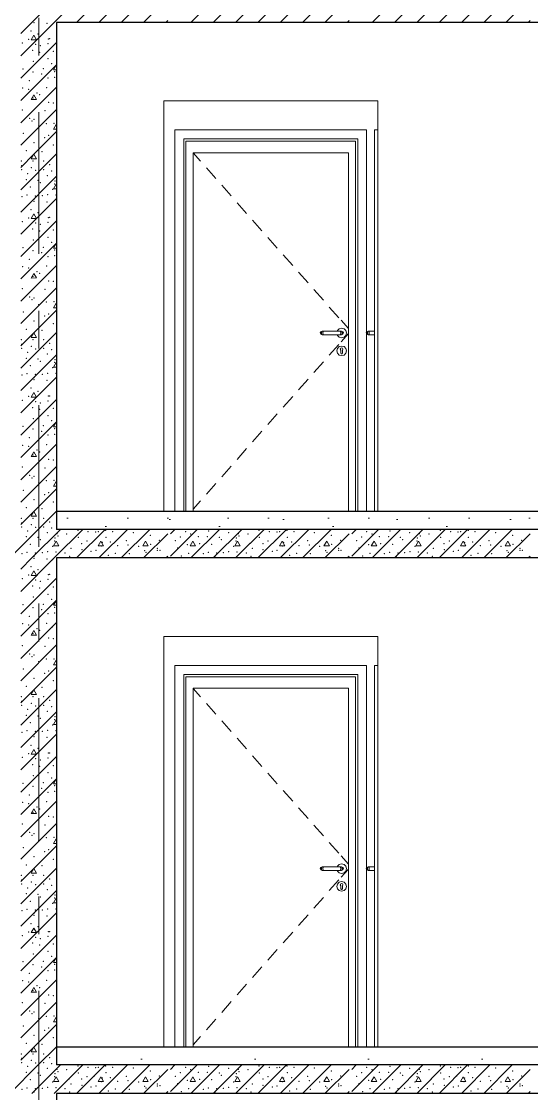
# Model space of a CAD drawing. Header units: millimetres. Extents: x 18162 to 7085488, y 72188 to 247925.
# Drawn here: x 4250516 to 4253374, y 143493 to 149498 of the extents above; entities that cross this region are included whole.
import ezdxf
from ezdxf.enums import TextEntityAlignment as Align

# ---------------------------------------------------------------- set-up
doc = ezdxf.new("R2010")
doc.units = ezdxf.units.MM
doc.header["$MEASUREMENT"] = 0
doc.linetypes.add('Double Dashed', pattern=[1093.611073, 529.166651, -211.666656, 141.111112, -211.666656])
for name, color, linetype in [('Archicad Doors', 7, 'Continuous'), ('Structural - Bearing', 7, 'Continuous'), ('Structural - Grid', 7, 'Continuous')]:
    doc.layers.add(name, color=color, linetype=linetype)
doc.styles.add('GENERATED_STYLE_3', font='', dxfattribs={"width": 0.8})
doc.styles.get('GENERATED_STYLE_3').set_extended_font_data('ISOCPEUR MON')
pattern_1 = [(0, (4294986.6, 104752.7), (0, 1169.134), [73.125, -601.875]), (0, (4295324.1, 105337.3), (0, 1169.134), [73.125, -601.875]), (60, (4294986.6, 104752.7), (-1012.5, 584.567), [73.125, -601.875]), (60, (4295661.6, 104752.7), (-1012.5, 584.567), [73.125, -601.875]), (120, (4295059.7, 104752.7), (1012.5, 584.567), [73.125, -601.875]), (120, (4295734.7, 104752.7), (1012.5, 584.567), [73.125, -601.875]), (0, (4294986.58, 104865.2), (0, 225), [0, -225, 0, -337.5]), (45, (4295099.08, 104865.2), (-159.099, 159.099), [0, -168.75, 0, -281.25])]

# ---------------------------------------------------------------- blocks, each defined once
blk = doc.blocks.new('*X1424', base_point=(4294986.6, 104752.7))
at = {"layer": 'Structural - Bearing', "color": 7, "linetype": 'Continuous', "lineweight": 9}
for p, q in [((4250513.1, 146305.3), (4250700.5, 146492.7)), ((4250513.1, 146430.3), (4250575.5, 146492.7)), ((4250586.2, 146420.1), (4250571.3, 146394)), ((4250601.3, 146394.1), (4250586.2, 146420.1)), ((4250513.1, 146180.3), (4250713.1, 146380.3)), ((4250571.3, 146394), (4250601.3, 146394.1)), ((4250513.1, 146055.3), (4250713.1, 146255.3)), ((4250696, 146227.4), (4250711.2, 146253.4)), ((4250713.1, 146227.4), (4250696, 146227.4)), ((4250711.2, 146253.4), (4250713.1, 146250)), ((4250513.1, 145930.3), (4250713.1, 146130.3)), ((4250586.2, 146086.7), (4250571.3, 146060.7)), ((4250571.3, 146060.7), (4250601.3, 146060.7)), ((4250601.3, 146060.7), (4250586.2, 146086.7)), ((4250513.1, 145805.3), (4250713.1, 146005.3)), ((4250586.2, 145753.4), (4250713.1, 145880.3)), ((4250696, 145894.1), (4250711.2, 145920.1)), ((4250713.1, 145894), (4250696, 145894.1)), ((4250711.2, 145920.1), (4250713.1, 145916.7)), ((4250513.1, 145555.3), (4250711.2, 145753.4)), ((4250513.1, 145680.3), (4250586.2, 145753.4)), ((4250586.2, 145753.4), (4250571.3, 145727.3)), ((4250601.3, 145727.4), (4250586.2, 145753.4)), ((4250711.2, 145753.4), (4250713.1, 145755.3)), ((4250571.3, 145727.3), (4250601.3, 145727.4)), ((4250513.1, 145430.3), (4250713.1, 145630.3)), ((4250696, 145560.7), (4250711.2, 145586.7)), ((4250711.2, 145586.7), (4250713.1, 145583.3)), ((4250513.1, 145305.3), (4250713.1, 145505.3)), ((4250713.1, 145560.7), (4250696, 145560.7)), ((4250586.2, 145420), (4250571.3, 145394)), ((4250571.3, 145394), (4250601.3, 145394)), ((4250601.3, 145394), (4250586.2, 145420)), ((4250513.1, 145180.3), (4250713.1, 145380.3)), ((4250513.1, 145055.3), (4250713.1, 145255.3)), ((4250696, 145227.4), (4250711.2, 145253.4)), ((4250713.1, 145227.4), (4250696, 145227.4)), ((4250711.2, 145253.4), (4250713.1, 145250)), ((4250513.1, 144930.3), (4250713.1, 145130.3)), ((4250586.2, 145086.7), (4250571.3, 145060.7)), ((4250601.3, 145060.7), (4250586.2, 145086.7)), ((4250571.3, 145060.7), (4250601.3, 145060.7)), ((4250513.1, 144805.3), (4250713.1, 145005.3)), ((4250696, 144894), (4250711.2, 144920)), ((4250711.2, 144920), (4250713.1, 144916.7)), ((4250586.2, 144753.4), (4250713.1, 144880.3)), ((4250713.1, 144894), (4250696, 144894)), ((4250513.1, 144555.3), (4250711.2, 144753.3)), ((4250513.1, 144680.3), (4250586.2, 144753.3)), ((4250586.2, 144753.4), (4250571.3, 144727.3)), ((4250571.3, 144727.3), (4250601.3, 144727.4)), ((4250601.3, 144727.4), (4250586.2, 144753.4)), ((4250711.2, 144753.4), (4250713.1, 144755.3)), ((4250513.1, 144430.3), (4250713.1, 144630.3)), ((4250696, 144560.7), (4250711.2, 144586.7)), ((4250713.1, 144560.7), (4250696, 144560.7)), ((4250711.2, 144586.7), (4250713.1, 144583.3)), ((4250513.1, 144305.3), (4250713.1, 144505.3)), ((4250513.1, 144180.3), (4250713.1, 144380.3)), ((4250586.2, 144420), (4250571.3, 144394)), ((4250571.3, 144394), (4250601.3, 144394)), ((4250601.3, 144394), (4250586.2, 144420)), ((4250513.1, 144055.3), (4250713.1, 144255.3)), ((4250696, 144227.4), (4250711.2, 144253.4)), ((4250711.2, 144253.4), (4250713.1, 144250)), ((4250713.1, 144227.3), (4250696, 144227.4)), ((4250513.1, 143930.3), (4250713.1, 144130.3)), ((4250586.2, 144086.7), (4250571.3, 144060.7)), ((4250571.3, 144060.7), (4250601.3, 144060.7)), ((4250601.3, 144060.7), (4250586.2, 144086.7)), ((4250513.1, 143805.3), (4250713.1, 144005.3)), ((4250586.2, 143753.3), (4250713.1, 143880.3)), ((4250696, 143894), (4250711.2, 143920)), ((4250713.1, 143894), (4250696, 143894)), ((4250711.2, 143920), (4250713.1, 143916.7)), ((4250513.1, 143680.3), (4250586.2, 143753.3)), ((4250586.2, 143753.3), (4250571.3, 143727.3)), ((4250571.3, 143727.3), (4250601.3, 143727.3)), ((4250601.3, 143727.3), (4250586.2, 143753.3)), ((4250610.5, 143652.7), (4250711.2, 143753.3)), ((4250711.2, 143753.3), (4250713.1, 143755.3))]:
    blk.add_line(p, q, dxfattribs=at)
for p in [(4250586.6, 146490.8), (4250659.8, 146487.2), (4250690.9, 146483.7), (4250570.1, 146443.7), (4250608.9, 146426.8), (4250520.9, 146376.2), (4250556.1, 146397.2), (4250595.7, 146368.6), (4250621.9, 146361.1), (4250665.5, 146372.7), (4250666.4, 146399.4), (4250675.4, 146400.2), (4250579.6, 146335.3), (4250618.4, 146324.6), (4250665.6, 146289.2), (4250695.1, 146330.2), (4250525.5, 146230.8), (4250582.7, 146273.5), (4250638.1, 146233.3), (4250686.1, 146260.7), (4250560.4, 146165.8), (4250581.8, 146214.3), (4250629.1, 146202.4), (4250665.6, 146180.8), (4250701.6, 146216.9), (4250702.1, 146185.1), (4250522.6, 146124.2), (4250557.5, 146117), (4250658.1, 146127.2), (4250689.3, 146106.6), (4250581.3, 146068.6), (4250603.4, 146097.1), (4250618.1, 146086.6), (4250669.3, 146044.7), (4250520.7, 146001.6), (4250647.4, 145997.3), (4250694.6, 146041.3), (4250562.6, 145955.2), (4250575, 145939.7), (4250585.8, 145949), (4250655.3, 145925.8), (4250698.9, 145927.6), (4250526.1, 145870.7), (4250612.1, 145911.9), (4250587.3, 145819.2), (4250646.1, 145847), (4250669.4, 145859.1), (4250695.5, 145805.3), (4250544.1, 145773.5), (4250631.6, 145768.4), (4250514.9, 145715.2), (4250517.8, 145689.2), (4250581.8, 145715.2), (4250641.1, 145715.2), (4250674.6, 145694.6), (4250518.3, 145666.6), (4250550.9, 145644.4), (4250572, 145678.3), (4250595.7, 145663.4), (4250640.6, 145666.6), (4250661.7, 145634.1), (4250686.1, 145659.9), (4250543.3, 145611.5), (4250566.4, 145569.7), (4250608.9, 145607.7), (4250621.9, 145594.2), (4250702.9, 145587.7), (4250704.8, 145604.2), (4250519.6, 145516.6), (4250548.4, 145524.6), (4250585.8, 145502.2), (4250595.1, 145520.7), (4250632.9, 145521.7), (4250663, 145527.2), (4250690.9, 145557.8), (4250709.3, 145525.9), (4250570.1, 145443.7), (4250586.6, 145490.8), (4250659.8, 145487.2), (4250690.9, 145483.6), (4250556.1, 145397.2), (4250608.9, 145426.8), (4250666.4, 145399.4), (4250675.4, 145400.2), (4250520.9, 145376.2), (4250579.6, 145335.3), (4250595.7, 145368.6), (4250618.4, 145324.6), (4250621.9, 145361.1), (4250665.5, 145372.7), (4250695.1, 145330.1), (4250582.7, 145273.5), (4250665.6, 145289.2), (4250525.5, 145230.8), (4250581.8, 145214.3), (4250629.1, 145202.4), (4250638.1, 145233.3), (4250686.1, 145260.7), (4250701.6, 145216.9), (4250560.4, 145165.8), (4250665.6, 145180.8), (4250702.1, 145185.1), (4250522.6, 145124.1), (4250557.5, 145117), (4250603.4, 145097.1), (4250618.1, 145086.6), (4250658.1, 145127.1), (4250689.3, 145106.6), (4250581.3, 145068.5), (4250669.3, 145044.7), (4250694.6, 145041.3), (4250520.7, 145001.6), (4250647.4, 144997.3), (4250562.6, 144955.1), (4250575, 144939.7), (4250585.8, 144949), (4250612.1, 144911.9), (4250655.3, 144925.8), (4250698.9, 144927.5), (4250526.1, 144870.7), (4250646.1, 144847), (4250669.4, 144859.1), (4250587.3, 144819.2), (4250695.5, 144805.3), (4250544.1, 144773.5), (4250631.6, 144768.4), (4250514.9, 144715.2), (4250517.8, 144689.2), (4250518.3, 144666.6), (4250572, 144678.3), (4250581.8, 144715.2), (4250595.7, 144663.4), (4250640.6, 144666.6), (4250641.1, 144715.2), (4250674.6, 144694.6), (4250543.3, 144611.5), (4250550.9, 144644.4), (4250608.9, 144607.7), (4250661.7, 144634.1), (4250686.1, 144659.8), (4250704.8, 144604.2), (4250566.4, 144569.7), (4250621.9, 144594.2), (4250690.9, 144557.8), (4250702.9, 144587.7), (4250519.6, 144516.6), (4250548.4, 144524.6), (4250585.8, 144502.2), (4250586.6, 144490.8), (4250595.1, 144520.7), (4250632.9, 144521.7), (4250659.8, 144487.1), (4250663, 144527.2), (4250690.9, 144483.6), (4250709.3, 144525.9), (4250570.1, 144443.7), (4250608.9, 144426.8), (4250520.9, 144376.2), (4250556.1, 144397.1), (4250595.7, 144368.6), (4250621.9, 144361.1), (4250665.5, 144372.7), (4250666.4, 144399.4), (4250675.4, 144400.2), (4250579.6, 144335.3), (4250618.4, 144324.6), (4250695.1, 144330.1), (4250582.7, 144273.5), (4250665.6, 144289.2), (4250686.1, 144260.6), (4250525.5, 144230.8), (4250581.8, 144214.3), (4250629.1, 144202.4), (4250638.1, 144233.2), (4250665.6, 144180.8), (4250701.6, 144216.9), (4250702.1, 144185.1), (4250522.6, 144124.1), (4250560.4, 144165.8), (4250658.1, 144127.1), (4250557.5, 144117), (4250581.3, 144068.5), (4250603.4, 144097.1), (4250618.1, 144086.6), (4250689.3, 144106.6), (4250520.7, 144001.6), (4250669.3, 144044.7), (4250694.6, 144041.3), (4250562.6, 143955.1), (4250585.8, 143948.9), (4250647.4, 143997.3), (4250575, 143939.7), (4250612.1, 143911.9), (4250655.3, 143925.8), (4250698.9, 143927.5), (4250526.1, 143870.7), (4250646.1, 143847), (4250669.4, 143859.1), (4250544.1, 143773.5), (4250587.3, 143819.1), (4250631.6, 143768.4), (4250695.5, 143805.2), (4250514.9, 143715.2), (4250581.8, 143715.2), (4250641.1, 143715.2), (4250517.8, 143689.1), (4250518.3, 143666.6), (4250572, 143678.3), (4250595.7, 143663.4), (4250640.6, 143666.6), (4250674.6, 143694.6), (4250686.1, 143659.8)]:
    blk.add_point(p, dxfattribs=at)
blk = doc.blocks.new('*X1426', base_point=(4294986.6, 104752.7))
at = {"layer": 'Structural - Bearing', "color": 7, "linetype": 'Continuous', "lineweight": 9}
for p, q in [((4250450.5, 143492.7), (4250610.5, 143652.7)), ((4250575.5, 143492.7), (4250735.5, 143652.7)), ((4250700.5, 143492.7), (4250860.5, 143652.7)), ((4250825.5, 143492.7), (4250985.5, 143652.7)), ((4250950.5, 143492.7), (4251110.5, 143652.7)), ((4251075.5, 143492.7), (4251235.5, 143652.7)), ((4251351.3, 143628.3), (4251375.7, 143652.7)), ((4251351.3, 143503.3), (4251500.7, 143652.7)), ((4251465.7, 143492.7), (4251625.7, 143652.7)), ((4251590.7, 143492.7), (4251750.7, 143652.7)), ((4251715.7, 143492.7), (4251875.7, 143652.7)), ((4251840.7, 143492.7), (4252000.7, 143652.7)), ((4251965.7, 143492.7), (4252125.7, 143652.7)), ((4252090.7, 143492.7), (4252250.7, 143652.7)), ((4252366.4, 143628.3), (4252390.8, 143652.7)), ((4252366.4, 143503.3), (4252515.8, 143652.7)), ((4252480.8, 143492.7), (4252640.8, 143652.7)), ((4252605.8, 143492.7), (4252765.8, 143652.7)), ((4252730.8, 143492.7), (4252890.8, 143652.7)), ((4252855.8, 143492.7), (4253015.8, 143652.7)), ((4252980.8, 143492.7), (4253140.8, 143652.7)), ((4253105.8, 143492.7), (4253265.8, 143652.7)), ((4250696, 143560.7), (4250711.2, 143586.7)), ((4250711.2, 143586.7), (4250726.1, 143560.6)), ((4250946, 143560.7), (4250961.2, 143586.7)), ((4250961.2, 143586.7), (4250976.1, 143560.6)), ((4251196, 143560.7), (4251211.2, 143586.7)), ((4251200.5, 143492.7), (4251336.2, 143628.3)), ((4251211.2, 143586.7), (4251226.1, 143560.6)), ((4251461.2, 143560.7), (4251476.3, 143586.7)), ((4251476.3, 143586.7), (4251491.2, 143560.6)), ((4251711.2, 143560.7), (4251726.3, 143586.7)), ((4251726.3, 143586.7), (4251741.2, 143560.6)), ((4251961.2, 143560.7), (4251976.3, 143586.7)), ((4251976.3, 143586.7), (4251991.2, 143560.6)), ((4252211.2, 143560.7), (4252226.3, 143586.7)), ((4252215.7, 143492.7), (4252351.3, 143628.3)), ((4252226.3, 143586.7), (4252241.2, 143560.6)), ((4252476.3, 143560.7), (4252491.4, 143586.7)), ((4252491.4, 143586.7), (4252506.3, 143560.6)), ((4252726.3, 143560.7), (4252741.4, 143586.7)), ((4252741.4, 143586.7), (4252756.3, 143560.6)), ((4252976.3, 143560.7), (4252991.4, 143586.7)), ((4252991.4, 143586.7), (4253006.3, 143560.6)), ((4253226.3, 143560.7), (4253241.4, 143586.7)), ((4253230.8, 143492.7), (4253366.4, 143628.3)), ((4253241.4, 143586.7), (4253256.3, 143560.6)), ((4250726.1, 143560.6), (4250696, 143560.7)), ((4250976.1, 143560.6), (4250946, 143560.7)), ((4251226.1, 143560.6), (4251196, 143560.7)), ((4251491.2, 143560.6), (4251461.2, 143560.7)), ((4251741.2, 143560.6), (4251711.2, 143560.7)), ((4251991.2, 143560.6), (4251961.2, 143560.7)), ((4252241.2, 143560.6), (4252211.2, 143560.7)), ((4252506.3, 143560.6), (4252476.3, 143560.7)), ((4252756.3, 143560.6), (4252726.3, 143560.7)), ((4253006.3, 143560.6), (4252976.3, 143560.7)), ((4253256.3, 143560.6), (4253226.3, 143560.7)), ((4251325.5, 143492.7), (4251336.2, 143503.3)), ((4252340.7, 143492.7), (4252351.3, 143503.3)), ((4253355.8, 143492.7), (4253366.4, 143503.3))]:
    blk.add_line(p, q, dxfattribs=at)
for p in [(4250550.9, 143644.4), (4250832.8, 143647.3), (4250947.4, 143639.7), (4250989.1, 143647.4), (4251436, 143640.5), (4251566.1, 143644.4), (4251848, 143647.3), (4251962.5, 143639.7), (4252004.3, 143647.4), (4252451.1, 143640.5), (4252581.2, 143644.4), (4252863.1, 143647.3), (4252977.7, 143639.7), (4253019.4, 143647.4), (4250543.3, 143611.5), (4250608.9, 143607.6), (4250621.9, 143594.1), (4250661.7, 143634.1), (4250702.9, 143587.7), (4250704.8, 143604.1), (4250715.6, 143628.9), (4250720.7, 143615.3), (4250769.7, 143627.3), (4250834.6, 143607.2), (4250883.2, 143587.7), (4250889.6, 143639.2), (4250924.4, 143591.6), (4250932, 143638.1), (4250969.5, 143580), (4250989.9, 143608.9), (4251014.6, 143581.9), (4251027.4, 143639.2), (4251104.5, 143589.6), (4251142.9, 143635), (4251237.9, 143619.6), (4251288.8, 143591.6), (4251379.3, 143589), (4251406.4, 143610.5), (4251465.2, 143626), (4251506.7, 143611.9), (4251558.4, 143611.5), (4251624.1, 143607.6), (4251637, 143594.1), (4251676.8, 143634.1), (4251718, 143587.7), (4251719.9, 143604.1), (4251730.7, 143628.9), (4251735.8, 143615.3), (4251784.8, 143627.3), (4251849.7, 143607.2), (4251898.3, 143587.7), (4251904.7, 143639.2), (4251939.5, 143591.6), (4251947.1, 143638.1), (4251984.6, 143580), (4252005, 143608.9), (4252029.7, 143581.9), (4252042.5, 143639.2), (4252119.6, 143589.6), (4252158, 143635), (4252253.1, 143619.6), (4252303.9, 143591.6), (4252394.5, 143589), (4252421.5, 143610.5), (4252480.3, 143626), (4252521.8, 143611.9), (4252573.5, 143611.5), (4252639.2, 143607.6), (4252652.1, 143594.1), (4252691.9, 143634.1), (4252733.1, 143587.7), (4252735, 143604.1), (4252745.9, 143628.9), (4252750.9, 143615.3), (4252799.9, 143627.3), (4252864.9, 143607.2), (4252913.4, 143587.7), (4252919.9, 143639.2), (4252954.6, 143591.6), (4252962.2, 143638.1), (4252999.7, 143580), (4253020.1, 143608.9), (4253044.8, 143581.9), (4253057.7, 143639.2), (4253134.8, 143589.6), (4253173.1, 143635), (4253268.2, 143619.6), (4253319.1, 143591.6), (4250548.4, 143524.6), (4250566.4, 143569.7), (4250595.1, 143520.7), (4250632.9, 143521.7), (4250663, 143527.2), (4250690.9, 143557.8), (4250709.3, 143525.9), (4250760.4, 143520.4), (4250782.1, 143574.2), (4250794.3, 143546.5), (4250853.6, 143573.5), (4250855.3, 143538.4), (4250906, 143529.5), (4250933.6, 143535.6), (4250964.3, 143559.4), (4251056.2, 143560.7), (4251114.2, 143565), (4251172.5, 143557.6), (4251206.4, 143533), (4251213.2, 143523.8), (4251239.9, 143569.7), (4251278.1, 143547), (4251278.2, 143535.2), (4251292, 143536.2), (4251392.3, 143548.5), (4251446.3, 143567.1), (4251513.9, 143572.9), (4251563.5, 143524.6), (4251581.5, 143569.7), (4251610.2, 143520.7), (4251648, 143521.7), (4251678.1, 143527.2), (4251706, 143557.8), (4251724.5, 143525.9), (4251775.5, 143520.4), (4251797.2, 143574.2), (4251809.4, 143546.5), (4251868.7, 143573.5), (4251870.4, 143538.4), (4251921.1, 143529.5), (4251948.7, 143535.6), (4251979.4, 143559.4), (4252071.3, 143560.7), (4252129.3, 143565), (4252187.6, 143557.6), (4252221.5, 143533), (4252228.3, 143523.8), (4252255, 143569.7), (4252293.2, 143547), (4252293.4, 143535.2), (4252307.1, 143536.2), (4252407.4, 143548.5), (4252461.4, 143567.1), (4252529, 143572.9), (4252578.6, 143524.6), (4252596.6, 143569.7), (4252625.3, 143520.7), (4252663.2, 143521.7), (4252693.2, 143527.2), (4252721.1, 143557.8), (4252739.6, 143525.9), (4252790.7, 143520.4), (4252812.3, 143574.2), (4252824.6, 143546.5), (4252883.8, 143573.5), (4252885.5, 143538.4), (4252936.2, 143529.5), (4252963.9, 143535.6), (4252994.6, 143559.4), (4253086.5, 143560.7), (4253144.4, 143565), (4253202.8, 143557.6), (4253236.6, 143533), (4253243.5, 143523.8), (4253270.1, 143569.7), (4253308.4, 143547), (4253308.5, 143535.2), (4253322.3, 143536.2), (4250519.6, 143516.5), (4250585.8, 143502.2), (4250787, 143500.9), (4251003.8, 143507.5), (4251043.2, 143517.6), (4251120.5, 143516.1), (4251412.4, 143503.7), (4251453.8, 143519.2), (4251534.7, 143516.5), (4251600.9, 143502.2), (4251802.1, 143500.9), (4252018.9, 143507.5), (4252058.3, 143517.6), (4252135.6, 143516.1), (4252427.5, 143503.7), (4252469, 143519.2), (4252549.8, 143516.5), (4252616.1, 143502.2), (4252817.3, 143500.9), (4253034, 143507.5), (4253073.5, 143517.6), (4253150.7, 143516.1)]:
    blk.add_point(p, dxfattribs=at)
blk = doc.blocks.new('*X1437', base_point=(4294986.6, 104752.7))
at = {"layer": 'Structural - Bearing', "color": 7, "linetype": 'Continuous', "lineweight": 9}
for p, q in [((4250513.1, 149305.4), (4250700.4, 149492.7)), ((4250513.1, 149430.4), (4250575.4, 149492.7)), ((4250586.2, 149420.1), (4250571.3, 149394.1)), ((4250601.3, 149394.1), (4250586.2, 149420.1)), ((4250513.1, 149180.4), (4250713.1, 149380.4)), ((4250571.3, 149394.1), (4250601.3, 149394.1)), ((4250513.1, 149055.4), (4250713.1, 149255.4)), ((4250696, 149227.4), (4250711.2, 149253.4)), ((4250713.1, 149227.4), (4250696, 149227.4)), ((4250711.2, 149253.4), (4250713.1, 149250.1)), ((4250513.1, 148930.4), (4250713.1, 149130.4)), ((4250586.2, 149086.8), (4250571.3, 149060.7)), ((4250571.3, 149060.7), (4250601.3, 149060.8)), ((4250601.3, 149060.8), (4250586.2, 149086.8)), ((4250513.1, 148805.4), (4250713.1, 149005.4)), ((4250586.2, 148753.4), (4250713.1, 148880.4)), ((4250696, 148894.1), (4250711.2, 148920.1)), ((4250713.1, 148894.1), (4250696, 148894.1)), ((4250711.2, 148920.1), (4250713.1, 148916.7)), ((4250513.1, 148555.3), (4250711.2, 148753.4)), ((4250513.1, 148680.3), (4250586.2, 148753.4)), ((4250586.2, 148753.4), (4250571.3, 148727.4)), ((4250601.3, 148727.4), (4250586.2, 148753.4)), ((4250711.2, 148753.4), (4250713.1, 148755.4)), ((4250571.3, 148727.4), (4250601.3, 148727.4)), ((4250513.1, 148430.3), (4250713.1, 148630.3)), ((4250696, 148560.8), (4250711.2, 148586.8)), ((4250711.2, 148586.8), (4250713.1, 148583.4)), ((4250513.1, 148305.3), (4250713.1, 148505.3)), ((4250713.1, 148560.7), (4250696, 148560.8)), ((4250586.2, 148420.1), (4250571.3, 148394.1)), ((4250571.3, 148394.1), (4250601.3, 148394.1)), ((4250601.3, 148394.1), (4250586.2, 148420.1)), ((4250513.1, 148180.3), (4250713.1, 148380.3)), ((4250513.1, 148055.3), (4250713.1, 148255.3)), ((4250696, 148227.4), (4250711.2, 148253.4)), ((4250713.1, 148227.4), (4250696, 148227.4)), ((4250711.2, 148253.4), (4250713.1, 148250.1)), ((4250513.1, 147930.3), (4250713.1, 148130.3)), ((4250586.2, 148086.8), (4250571.3, 148060.7)), ((4250601.3, 148060.8), (4250586.2, 148086.8)), ((4250571.3, 148060.7), (4250601.3, 148060.8)), ((4250513.1, 147805.3), (4250713.1, 148005.3)), ((4250696, 147894.1), (4250711.2, 147920.1)), ((4250711.2, 147920.1), (4250713.1, 147916.7)), ((4250586.2, 147753.4), (4250713.1, 147880.3)), ((4250713.1, 147894.1), (4250696, 147894.1)), ((4250513.1, 147555.3), (4250711.2, 147753.4)), ((4250513.1, 147680.3), (4250586.2, 147753.4)), ((4250586.2, 147753.4), (4250571.3, 147727.4)), ((4250571.3, 147727.4), (4250601.3, 147727.4)), ((4250601.3, 147727.4), (4250586.2, 147753.4)), ((4250711.2, 147753.4), (4250713.1, 147755.3)), ((4250513.1, 147430.3), (4250713.1, 147630.3)), ((4250696, 147560.7), (4250711.2, 147586.7)), ((4250713.1, 147560.7), (4250696, 147560.7)), ((4250711.2, 147586.7), (4250713.1, 147583.4)), ((4250513.1, 147305.3), (4250713.1, 147505.3)), ((4250513.1, 147180.3), (4250713.1, 147380.3)), ((4250586.2, 147420.1), (4250571.3, 147394)), ((4250571.3, 147394), (4250601.3, 147394.1)), ((4250601.3, 147394.1), (4250586.2, 147420.1)), ((4250513.1, 147055.3), (4250713.1, 147255.3)), ((4250696, 147227.4), (4250711.2, 147253.4)), ((4250711.2, 147253.4), (4250713.1, 147250)), ((4250713.1, 147227.4), (4250696, 147227.4)), ((4250513.1, 146930.3), (4250713.1, 147130.3)), ((4250586.2, 147086.7), (4250571.3, 147060.7)), ((4250601.3, 147060.7), (4250586.2, 147086.7)), ((4250513.1, 146805.3), (4250713.1, 147005.3)), ((4250571.3, 147060.7), (4250601.3, 147060.7)), ((4250696, 146894.1), (4250711.2, 146920.1)), ((4250713.1, 146894.1), (4250696, 146894.1)), ((4250711.2, 146920.1), (4250713.1, 146916.7)), ((4250586.2, 146753.4), (4250713.1, 146880.3)), ((4250513.1, 146680.3), (4250586.2, 146753.4)), ((4250586.2, 146753.4), (4250571.3, 146727.4)), ((4250571.3, 146727.4), (4250601.3, 146727.4)), ((4250601.3, 146727.4), (4250586.2, 146753.4)), ((4250610.5, 146652.7), (4250711.2, 146753.4)), ((4250711.2, 146753.4), (4250713.1, 146755.3))]:
    blk.add_line(p, q, dxfattribs=at)
for p in [(4250586.6, 149490.9), (4250659.8, 149487.2), (4250690.9, 149483.7), (4250570.1, 149443.8), (4250608.9, 149426.8), (4250520.9, 149376.3), (4250556.1, 149397.2), (4250595.7, 149368.7), (4250621.9, 149361.2), (4250665.5, 149372.8), (4250666.4, 149399.4), (4250675.4, 149400.3), (4250579.6, 149335.4), (4250618.4, 149324.7), (4250665.6, 149289.3), (4250695.1, 149330.2), (4250525.5, 149230.9), (4250582.7, 149273.5), (4250638.1, 149233.3), (4250686.1, 149260.7), (4250560.4, 149165.8), (4250581.8, 149214.4), (4250629.1, 149202.5), (4250665.6, 149180.9), (4250701.6, 149216.9), (4250702.1, 149185.2), (4250522.6, 149124.2), (4250557.5, 149117), (4250658.1, 149127.2), (4250689.3, 149106.7), (4250581.3, 149068.6), (4250603.4, 149097.2), (4250618.1, 149086.7), (4250669.3, 149044.8), (4250520.7, 149001.7), (4250647.4, 148997.4), (4250694.6, 149041.4), (4250562.6, 148955.2), (4250575, 148939.8), (4250585.8, 148949), (4250655.3, 148925.9), (4250698.9, 148927.6), (4250526.1, 148870.7), (4250612.1, 148911.9), (4250587.3, 148819.2), (4250646.1, 148847), (4250669.4, 148859.2), (4250695.5, 148805.3), (4250544.1, 148773.6), (4250631.6, 148768.4), (4250514.9, 148715.3), (4250517.8, 148689.2), (4250581.8, 148715.3), (4250641.1, 148715.3), (4250674.6, 148694.7), (4250518.3, 148666.7), (4250550.9, 148644.5), (4250572, 148678.4), (4250595.7, 148663.4), (4250640.6, 148666.7), (4250661.7, 148634.2), (4250686.1, 148659.9), (4250543.3, 148611.6), (4250566.4, 148569.8), (4250608.9, 148607.7), (4250621.9, 148594.2), (4250702.9, 148587.8), (4250704.8, 148604.2), (4250519.6, 148516.6), (4250548.4, 148524.7), (4250595.1, 148520.8), (4250632.9, 148521.8), (4250663, 148527.3), (4250690.9, 148557.9), (4250709.3, 148526), (4250570.1, 148443.8), (4250585.8, 148502.2), (4250586.6, 148490.9), (4250659.8, 148487.2), (4250690.9, 148483.7), (4250556.1, 148397.2), (4250608.9, 148426.8), (4250666.4, 148399.4), (4250675.4, 148400.2), (4250520.9, 148376.3), (4250579.6, 148335.3), (4250595.7, 148368.6), (4250618.4, 148324.7), (4250621.9, 148361.1), (4250665.5, 148372.7), (4250695.1, 148330.2), (4250582.7, 148273.5), (4250665.6, 148289.2), (4250525.5, 148230.9), (4250581.8, 148214.3), (4250638.1, 148233.3), (4250686.1, 148260.7), (4250701.6, 148216.9), (4250560.4, 148165.8), (4250629.1, 148202.4), (4250665.6, 148180.9), (4250702.1, 148185.1), (4250522.6, 148124.2), (4250557.5, 148117), (4250603.4, 148097.1), (4250618.1, 148086.7), (4250658.1, 148127.2), (4250689.3, 148106.6), (4250581.3, 148068.6), (4250669.3, 148044.7), (4250694.6, 148041.3), (4250520.7, 148001.6), (4250647.4, 147997.3), (4250562.6, 147955.2), (4250575, 147939.7), (4250585.8, 147949), (4250612.1, 147911.9), (4250655.3, 147925.8), (4250698.9, 147927.6), (4250526.1, 147870.7), (4250646.1, 147847), (4250669.4, 147859.2), (4250587.3, 147819.2), (4250695.5, 147805.3), (4250544.1, 147773.6), (4250631.6, 147768.4), (4250514.9, 147715.3), (4250517.8, 147689.2), (4250518.3, 147666.6), (4250572, 147678.3), (4250581.8, 147715.3), (4250595.7, 147663.4), (4250640.6, 147666.6), (4250641.1, 147715.3), (4250674.6, 147694.7), (4250543.3, 147611.6), (4250550.9, 147644.4), (4250608.9, 147607.7), (4250661.7, 147634.1), (4250686.1, 147659.9), (4250704.8, 147604.2), (4250566.4, 147569.7), (4250621.9, 147594.2), (4250690.9, 147557.9), (4250702.9, 147587.8), (4250519.6, 147516.6), (4250548.4, 147524.7), (4250585.8, 147502.2), (4250586.6, 147490.8), (4250595.1, 147520.8), (4250632.9, 147521.8), (4250659.8, 147487.2), (4250663, 147527.3), (4250690.9, 147483.7), (4250709.3, 147526), (4250570.1, 147443.8), (4250608.9, 147426.8), (4250520.9, 147376.2), (4250556.1, 147397.2), (4250595.7, 147368.6), (4250665.5, 147372.7), (4250666.4, 147399.4), (4250675.4, 147400.2), (4250579.6, 147335.3), (4250618.4, 147324.6), (4250621.9, 147361.1), (4250695.1, 147330.2), (4250582.7, 147273.5), (4250665.6, 147289.2), (4250686.1, 147260.7), (4250525.5, 147230.8), (4250581.8, 147214.3), (4250629.1, 147202.4), (4250638.1, 147233.3), (4250701.6, 147216.9), (4250702.1, 147185.1), (4250522.6, 147124.2), (4250560.4, 147165.8), (4250658.1, 147127.2), (4250665.6, 147180.8), (4250557.5, 147117), (4250581.3, 147068.6), (4250603.4, 147097.1), (4250618.1, 147086.6), (4250689.3, 147106.6), (4250669.3, 147044.7), (4250694.6, 147041.3), (4250520.7, 147001.6), (4250562.6, 146955.2), (4250585.8, 146949), (4250647.4, 146997.3), (4250575, 146939.7), (4250612.1, 146911.9), (4250655.3, 146925.8), (4250698.9, 146927.6), (4250526.1, 146870.7), (4250646.1, 146847), (4250669.4, 146859.1), (4250544.1, 146773.6), (4250587.3, 146819.2), (4250631.6, 146768.4), (4250695.5, 146805.3), (4250514.9, 146715.2), (4250581.8, 146715.2), (4250641.1, 146715.2), (4250517.8, 146689.2), (4250518.3, 146666.6), (4250572, 146678.3), (4250595.7, 146663.4), (4250640.6, 146666.6), (4250674.6, 146694.6), (4250686.1, 146659.9)]:
    blk.add_point(p, dxfattribs=at)
blk = doc.blocks.new('*X1439', base_point=(4294986.6, 104752.7))
at = {"layer": 'Structural - Bearing', "color": 7, "linetype": 'Continuous', "lineweight": 9}
for p, q in [((4250450.5, 146492.7), (4250610.5, 146652.7)), ((4250575.5, 146492.7), (4250735.5, 146652.7)), ((4250700.5, 146492.7), (4250860.5, 146652.7)), ((4250825.5, 146492.7), (4250985.5, 146652.7)), ((4250950.5, 146492.7), (4251110.5, 146652.7)), ((4251075.5, 146492.7), (4251235.5, 146652.7)), ((4251351.3, 146628.4), (4251375.6, 146652.7)), ((4251351.3, 146503.4), (4251500.6, 146652.7)), ((4251465.6, 146492.7), (4251625.6, 146652.7)), ((4251590.6, 146492.7), (4251750.6, 146652.7)), ((4251715.6, 146492.7), (4251875.6, 146652.7)), ((4251840.6, 146492.7), (4252000.6, 146652.7)), ((4251965.6, 146492.7), (4252125.6, 146652.7)), ((4252090.6, 146492.7), (4252250.6, 146652.7)), ((4252366.4, 146628.4), (4252390.7, 146652.7)), ((4252366.4, 146503.4), (4252515.7, 146652.7)), ((4252480.7, 146492.7), (4252640.7, 146652.7)), ((4252605.7, 146492.7), (4252765.7, 146652.7)), ((4252730.7, 146492.7), (4252890.7, 146652.7)), ((4252855.7, 146492.7), (4253015.7, 146652.7)), ((4252980.7, 146492.7), (4253140.7, 146652.7)), ((4253105.7, 146492.7), (4253265.7, 146652.7)), ((4250696, 146560.7), (4250711.2, 146586.7)), ((4250711.2, 146586.7), (4250726.1, 146560.7)), ((4250946, 146560.7), (4250961.2, 146586.7)), ((4250961.2, 146586.7), (4250976.1, 146560.7)), ((4251196, 146560.7), (4251211.2, 146586.7)), ((4251200.5, 146492.7), (4251336.2, 146628.4)), ((4251211.2, 146586.7), (4251226.1, 146560.7)), ((4251461.2, 146560.7), (4251476.3, 146586.7)), ((4251476.3, 146586.7), (4251491.2, 146560.7)), ((4251711.2, 146560.7), (4251726.3, 146586.7)), ((4251726.3, 146586.7), (4251741.2, 146560.7)), ((4251961.2, 146560.7), (4251976.3, 146586.7)), ((4251976.3, 146586.7), (4251991.2, 146560.7)), ((4252211.2, 146560.7), (4252226.3, 146586.7)), ((4252215.6, 146492.7), (4252351.3, 146628.4)), ((4252226.3, 146586.7), (4252241.2, 146560.7)), ((4252476.3, 146560.7), (4252491.4, 146586.7)), ((4252491.4, 146586.7), (4252506.3, 146560.7)), ((4252726.3, 146560.7), (4252741.4, 146586.7)), ((4252741.4, 146586.7), (4252756.3, 146560.7)), ((4252976.3, 146560.7), (4252991.4, 146586.7)), ((4252991.4, 146586.7), (4253006.3, 146560.7)), ((4253226.3, 146560.7), (4253241.4, 146586.7)), ((4253230.7, 146492.7), (4253366.4, 146628.4)), ((4253241.4, 146586.7), (4253256.3, 146560.7)), ((4250726.1, 146560.7), (4250696, 146560.7)), ((4250976.1, 146560.7), (4250946, 146560.7)), ((4251226.1, 146560.7), (4251196, 146560.7)), ((4251491.2, 146560.7), (4251461.2, 146560.7)), ((4251741.2, 146560.7), (4251711.2, 146560.7)), ((4251991.2, 146560.7), (4251961.2, 146560.7)), ((4252241.2, 146560.7), (4252211.2, 146560.7)), ((4252506.3, 146560.7), (4252476.3, 146560.7)), ((4252756.3, 146560.7), (4252726.3, 146560.7)), ((4253006.3, 146560.7), (4252976.3, 146560.7)), ((4253256.3, 146560.7), (4253226.3, 146560.7)), ((4251325.5, 146492.7), (4251336.2, 146503.4)), ((4252340.6, 146492.7), (4252351.3, 146503.4)), ((4253355.7, 146492.7), (4253366.4, 146503.4))]:
    blk.add_line(p, q, dxfattribs=at)
for p in [(4250550.9, 146644.4), (4250832.8, 146647.4), (4250989.1, 146647.5), (4251566.1, 146644.4), (4251848, 146647.4), (4252004.3, 146647.5), (4252581.2, 146644.4), (4252863.1, 146647.4), (4253019.4, 146647.5), (4250543.3, 146611.5), (4250608.9, 146607.7), (4250621.9, 146594.2), (4250661.7, 146634.1), (4250702.9, 146587.8), (4250704.8, 146604.2), (4250715.6, 146628.9), (4250720.7, 146615.4), (4250769.7, 146627.4), (4250834.6, 146607.3), (4250883.2, 146587.8), (4250889.6, 146639.3), (4250924.4, 146591.6), (4250932, 146638.2), (4250947.4, 146639.7), (4250989.9, 146608.9), (4251027.4, 146639.3), (4251104.5, 146589.7), (4251142.9, 146635.1), (4251237.9, 146619.6), (4251288.8, 146591.6), (4251379.3, 146589), (4251406.4, 146610.5), (4251436, 146640.6), (4251465.2, 146626), (4251506.7, 146611.9), (4251558.4, 146611.5), (4251624.1, 146607.7), (4251637, 146594.2), (4251676.8, 146634.1), (4251718, 146587.8), (4251719.9, 146604.2), (4251730.7, 146628.9), (4251735.8, 146615.4), (4251784.8, 146627.4), (4251849.7, 146607.3), (4251898.3, 146587.8), (4251904.7, 146639.3), (4251939.5, 146591.6), (4251947.1, 146638.2), (4251962.5, 146639.7), (4252005, 146608.9), (4252042.5, 146639.3), (4252119.6, 146589.7), (4252158, 146635.1), (4252253.1, 146619.6), (4252303.9, 146591.6), (4252394.5, 146589), (4252421.5, 146610.5), (4252451.1, 146640.6), (4252480.3, 146626), (4252521.8, 146611.9), (4252573.5, 146611.5), (4252639.2, 146607.7), (4252652.1, 146594.2), (4252691.9, 146634.1), (4252733.1, 146587.8), (4252735, 146604.2), (4252745.9, 146628.9), (4252750.9, 146615.4), (4252799.9, 146627.4), (4252864.9, 146607.3), (4252913.4, 146587.8), (4252919.9, 146639.3), (4252954.6, 146591.6), (4252962.2, 146638.2), (4252977.7, 146639.7), (4253020.1, 146608.9), (4253057.7, 146639.3), (4253134.8, 146589.7), (4253173.1, 146635.1), (4253268.2, 146619.6), (4253319.1, 146591.6), (4250548.4, 146524.7), (4250566.4, 146569.7), (4250663, 146527.2), (4250690.9, 146557.8), (4250709.3, 146525.9), (4250782.1, 146574.3), (4250794.3, 146546.6), (4250853.6, 146573.6), (4250855.3, 146538.4), (4250906, 146529.6), (4250933.6, 146535.7), (4250964.3, 146559.4), (4250969.5, 146580), (4251014.6, 146581.9), (4251056.2, 146560.7), (4251114.2, 146565), (4251172.5, 146557.7), (4251206.4, 146533), (4251213.2, 146523.8), (4251239.9, 146569.7), (4251278.1, 146547), (4251278.2, 146535.2), (4251292, 146536.2), (4251392.3, 146548.6), (4251446.3, 146567.2), (4251513.9, 146573), (4251563.5, 146524.7), (4251581.5, 146569.7), (4251678.1, 146527.2), (4251706, 146557.8), (4251724.5, 146525.9), (4251797.2, 146574.3), (4251809.4, 146546.6), (4251868.7, 146573.6), (4251870.4, 146538.4), (4251921.1, 146529.6), (4251948.7, 146535.7), (4251979.4, 146559.4), (4251984.6, 146580), (4252029.7, 146581.9), (4252071.3, 146560.7), (4252129.3, 146565), (4252187.6, 146557.7), (4252221.5, 146533), (4252228.3, 146523.8), (4252255, 146569.7), (4252293.2, 146547), (4252293.4, 146535.2), (4252307.1, 146536.2), (4252407.4, 146548.6), (4252461.4, 146567.2), (4252529, 146573), (4252578.6, 146524.7), (4252596.6, 146569.7), (4252693.2, 146527.2), (4252721.1, 146557.8), (4252739.6, 146525.9), (4252812.3, 146574.3), (4252824.6, 146546.6), (4252883.8, 146573.6), (4252885.5, 146538.4), (4252936.2, 146529.6), (4252963.9, 146535.7), (4252994.6, 146559.4), (4252999.7, 146580), (4253044.8, 146581.9), (4253086.5, 146560.7), (4253144.4, 146565), (4253202.8, 146557.7), (4253236.6, 146533), (4253243.5, 146523.8), (4253270.1, 146569.7), (4253308.4, 146547), (4253308.5, 146535.2), (4253322.3, 146536.2), (4250519.6, 146516.6), (4250585.8, 146502.2), (4250595.1, 146520.7), (4250632.9, 146521.7), (4250760.4, 146520.4), (4250787, 146501), (4251003.8, 146507.6), (4251043.2, 146517.7), (4251120.5, 146516.1), (4251412.4, 146503.7), (4251453.8, 146519.2), (4251534.7, 146516.6), (4251600.9, 146502.2), (4251610.2, 146520.7), (4251648, 146521.7), (4251775.5, 146520.4), (4251802.1, 146501), (4252018.9, 146507.6), (4252058.3, 146517.7), (4252135.6, 146516.1), (4252427.5, 146503.7), (4252469, 146519.2), (4252549.8, 146516.6), (4252616.1, 146502.2), (4252625.3, 146520.7), (4252663.2, 146521.7), (4252790.7, 146520.4), (4252817.3, 146501), (4253034, 146507.6), (4253073.5, 146517.7), (4253150.7, 146516.1)]:
    blk.add_point(p, dxfattribs=at)
blk = doc.blocks.new('*X1451', base_point=(4294986.6, 104752.7))
at = {"layer": 'Structural - Bearing', "color": 7, "linetype": 'Continuous', "lineweight": 9}
for p, q in [((4250575.4, 149492.7), (4250735.4, 149652.7)), ((4250700.4, 149492.7), (4250860.4, 149652.7)), ((4250825.4, 149492.7), (4250985.4, 149652.7)), ((4250950.4, 149492.7), (4251110.4, 149652.7)), ((4251075.4, 149492.7), (4251235.4, 149652.7)), ((4251465.6, 149492.7), (4251625.6, 149652.7)), ((4251590.6, 149492.7), (4251750.6, 149652.7)), ((4251715.6, 149492.7), (4251875.6, 149652.7)), ((4251840.6, 149492.7), (4252000.6, 149652.7)), ((4251965.6, 149492.7), (4252125.6, 149652.7)), ((4252090.6, 149492.7), (4252250.6, 149652.7)), ((4252480.7, 149492.7), (4252640.7, 149652.7)), ((4252605.7, 149492.7), (4252765.7, 149652.7)), ((4252730.7, 149492.7), (4252890.7, 149652.7)), ((4252855.7, 149492.7), (4253015.7, 149652.7)), ((4252980.7, 149492.7), (4253140.7, 149652.7)), ((4253105.7, 149492.7), (4253265.7, 149652.7)), ((4251200.4, 149492.7), (4251336.2, 149628.4)), ((4252215.6, 149492.7), (4252351.3, 149628.4)), ((4253230.7, 149492.7), (4253366.4, 149628.4)), ((4251325.4, 149492.7), (4251336.2, 149503.4)), ((4252340.6, 149492.7), (4252351.3, 149503.4)), ((4253355.7, 149492.7), (4253366.4, 149503.4))]:
    blk.add_line(p, q, dxfattribs=at)
blk = doc.blocks.new('Standard grid marker[363]_3', base_point=(4250613.1, 164752.7))
at = {"layer": 'Structural - Grid', "color": 13, "linetype": 'Double Dashed', "lineweight": 13, "ltscale": 1.5}
blk.add_line((4250613.1, 163752.7), (4250613.1, 97752.7), dxfattribs=at)
at = {"layer": 'Structural - Grid', "color": 13, "lineweight": 13, "style": 'GENERATED_STYLE_3'}
blk.add_attdef('AC_MarkerText_1', text='', height=375, rotation=360, dxfattribs=at).set_placement((4250613.1, 96490.2), align=Align.TOP_CENTER)

msp = doc.modelspace()

# ---------------------------------------------------------------- hatches: boundary and pattern name
at = {"layer": 'Structural - Bearing', "linetype": 'Continuous', "lineweight": 9}
h = msp.add_hatch(dxfattribs=at)
h.set_pattern_fill('Lightweight_Concrete_0003', style=0, pattern_type=2)
h.set_pattern_definition(pattern_1)
h.paths.add_polyline_path([(4250713.1, 146652.7), (4257013.1, 146652.7), (4257013.1, 146752.7), (4250713.1, 146752.7)])
h = msp.add_hatch(dxfattribs=at)
h.set_pattern_fill('Lightweight_Concrete_0003', style=0, pattern_type=2)
h.set_pattern_definition(pattern_1)
h.paths.add_polyline_path([(4250713.1, 143652.7), (4257013.1, 143652.7), (4257013.1, 143752.7), (4250713.1, 143752.7)])

# ---------------------------------------------------------------- linework, layer by layer
at = {"layer": 'Archicad Doors', "color": 7, "linetype": 'Continuous', "lineweight": 9}
for p, q in [((4251313.1, 146752.7), (4251313.1, 149052.7)), ((4251313.1, 149052.7), (4252513.1, 149052.7)), ((4252513.1, 149052.7), (4252513.1, 146752.7)), ((4251376.1, 146752.7), (4251376.1, 148889.7)), ((4251376.1, 148889.7), (4252450.1, 148889.7)), ((4252450.1, 148889.7), (4252450.1, 147757.5)), ((4252494.1, 148889.7), (4252494.1, 146752.7)), ((4252494.1, 148889.7), (4252513.1, 148889.7)), ((4251426.1, 148839.7), (4251426.1, 146752.7)), ((4252400.1, 148839.7), (4251426.1, 148839.7)), ((4251438.1, 148827.7), (4251438.1, 146752.7)), ((4252388.1, 148827.7), (4251438.1, 148827.7)), ((4252388.1, 146752.7), (4252388.1, 148827.7)), ((4252400.1, 146752.7), (4252400.1, 148839.7)), ((4251478.1, 148762.7), (4251478.1, 146752.7)), ((4252348.1, 148762.7), (4251478.1, 148762.7)), ((4251478.1, 148761.1), (4251519.1, 148714.8)), ((4252348.1, 146752.7), (4252348.1, 148762.7)), ((4251552.2, 148677.3), (4251605.2, 148617.4)), ((4251638.3, 148579.9), (4251691.3, 148520)), ((4251724.4, 148482.5), (4251777.4, 148422.6)), ((4251810.6, 148385.2), (4251863.6, 148325.2)), ((4251896.7, 148287.8), (4251949.7, 148227.8)), ((4251982.8, 148190.4), (4252035.8, 148130.5)), ((4252068.9, 148093), (4252121.9, 148033.1)), ((4252155, 147995.6), (4252208, 147935.7)), ((4252241.1, 147898.2), (4252294.1, 147838.3)), ((4252307.1, 147823.6), (4252348.1, 147777.3)), ((4252193, 147759.8), (4252190.1, 147752.7)), ((4252190.1, 147752.7), (4252193, 147745.6)), ((4252194.6, 147759.8), (4252191.8, 147752.7)), ((4252191.8, 147752.7), (4252194.6, 147745.6)), ((4252200.1, 147762.7), (4252193, 147759.8)), ((4252193, 147745.6), (4252200.1, 147742.7)), ((4252199.4, 147759.8), (4252197.3, 147752.7)), ((4252197.3, 147752.7), (4252199.4, 147745.6)), ((4252201.2, 147762.7), (4252200.1, 147762.7)), ((4252201.2, 147742.7), (4252200.1, 147742.7)), ((4252204.5, 147762.7), (4252201.2, 147762.7)), ((4252204.5, 147742.7), (4252201.2, 147742.7)), ((4252209.4, 147762.7), (4252204.5, 147762.7)), ((4252209.4, 147742.7), (4252204.5, 147742.7)), ((4252206.6, 147759.8), (4252205.5, 147752.7)), ((4252205.5, 147752.7), (4252206.6, 147745.6)), ((4252215.1, 147762.7), (4252209.4, 147762.7)), ((4252215.1, 147742.7), (4252209.4, 147742.7)), ((4252295.1, 147762.7), (4252215.1, 147762.7)), ((4252295.1, 147742.7), (4252215.1, 147742.7)), ((4252285.8, 147762.7), (4252286.7, 147766.2)), ((4252286.7, 147739.2), (4252285.8, 147742.7)), ((4252286.7, 147766.2), (4252296.6, 147776.1)), ((4252296.6, 147729.3), (4252286.7, 147739.2)), ((4252300.8, 147762.7), (4252295.1, 147762.7)), ((4252300.8, 147742.7), (4252295.1, 147742.7)), ((4252296.6, 147776.1), (4252310.1, 147779.7)), ((4252310.1, 147725.7), (4252296.6, 147729.3)), ((4252305.7, 147762.7), (4252300.8, 147762.7)), ((4252305.7, 147742.7), (4252300.8, 147742.7)), ((4252303.6, 147759.8), (4252304.7, 147752.7)), ((4252304.7, 147752.7), (4252303.6, 147745.6)), ((4252309, 147762.7), (4252305.7, 147762.7)), ((4252309, 147742.7), (4252305.7, 147742.7)), ((4252307.1, 147703.8), (4252348.1, 147750.1)), ((4252310.1, 147762.7), (4252309, 147762.7)), ((4252310.1, 147742.7), (4252309, 147742.7)), ((4252310.1, 147779.7), (4252323.6, 147776.1)), ((4252310.1, 147762.7), (4252317.2, 147759.8)), ((4252317.2, 147745.6), (4252310.1, 147742.7)), ((4252323.6, 147729.3), (4252310.1, 147725.7)), ((4252310.8, 147759.8), (4252312.9, 147752.7)), ((4252312.9, 147752.7), (4252310.8, 147745.6)), ((4252315.6, 147759.8), (4252318.4, 147752.7)), ((4252318.4, 147752.7), (4252315.6, 147745.6)), ((4252317.2, 147759.8), (4252320.1, 147752.7)), ((4252320.1, 147752.7), (4252317.2, 147745.6)), ((4252323.6, 147776.1), (4252333.5, 147766.2)), ((4252333.5, 147739.2), (4252323.6, 147729.3)), ((4252333.5, 147766.2), (4252337.1, 147752.7)), ((4252337.1, 147752.7), (4252333.5, 147739.2)), ((4252451, 147759.8), (4252448.1, 147752.7)), ((4252448.1, 147752.7), (4252451, 147745.6)), ((4252452.6, 147759.8), (4252449.8, 147752.7)), ((4252449.8, 147752.7), (4252452.6, 147745.6)), ((4252450.1, 147747.9), (4252450.1, 146752.7)), ((4252458.1, 147762.7), (4252451, 147759.8)), ((4252451, 147745.6), (4252458.1, 147742.7)), ((4252457.4, 147759.8), (4252455.3, 147752.7)), ((4252455.3, 147752.7), (4252457.4, 147745.6)), ((4252459.2, 147762.7), (4252458.1, 147762.7)), ((4252459.2, 147742.7), (4252458.1, 147742.7)), ((4252462.5, 147762.7), (4252459.2, 147762.7)), ((4252462.5, 147742.7), (4252459.2, 147742.7)), ((4252467.4, 147762.7), (4252462.5, 147762.7)), ((4252467.4, 147742.7), (4252462.5, 147742.7)), ((4252464.6, 147759.8), (4252463.5, 147752.7)), ((4252463.5, 147752.7), (4252464.6, 147745.6)), ((4252473.1, 147762.7), (4252467.4, 147762.7)), ((4252473.1, 147742.7), (4252467.4, 147742.7)), ((4252494.1, 147762.7), (4252473.1, 147762.7)), ((4252494.1, 147742.7), (4252473.1, 147742.7)), ((4252241.1, 147629.2), (4252294.1, 147689.1)), ((4252283.1, 147652.7), (4252286.7, 147666.2)), ((4252286.7, 147666.2), (4252296.6, 147676.1)), ((4252296.6, 147676.1), (4252310.1, 147679.7)), ((4252303.4, 147664.3), (4252302.6, 147662.4)), ((4252303.4, 147664.3), (4252304.7, 147667.8)), ((4252310.1, 147670.1), (4252304.7, 147667.8)), ((4252310.1, 147679.7), (4252323.6, 147676.1)), ((4252315.5, 147667.8), (4252310.1, 147670.1)), ((4252316.8, 147664.3), (4252315.5, 147667.8)), ((4252316.8, 147664.3), (4252317.6, 147662.4)), ((4252323.6, 147676.1), (4252333.5, 147666.2)), ((4252333.5, 147666.2), (4252337.1, 147652.7)), ((4252286.7, 147639.2), (4252283.1, 147652.7)), ((4252296.6, 147629.3), (4252286.7, 147639.2)), ((4252310.1, 147625.7), (4252296.6, 147629.3)), ((4252302.6, 147662.4), (4252305.1, 147657.1)), ((4252305.1, 147657.1), (4252305.1, 147655.6)), ((4252305.1, 147655.6), (4252305.1, 147652.7)), ((4252305.1, 147652.7), (4252305.1, 147649.8)), ((4252305.1, 147649.8), (4252305.1, 147644)), ((4252305.1, 147644), (4252305.1, 147640.2)), ((4252305.1, 147640.2), (4252306.6, 147636.7)), ((4252306.6, 147636.7), (4252310.1, 147635.2)), ((4252310.1, 147635.2), (4252313.6, 147636.7)), ((4252323.6, 147629.3), (4252310.1, 147625.7)), ((4252313.6, 147636.7), (4252315.1, 147640.2)), ((4252315.1, 147657.1), (4252317.6, 147662.4)), ((4252315.1, 147655.6), (4252315.1, 147657.1)), ((4252315.1, 147655.6), (4252315.1, 147652.7)), ((4252315.1, 147652.7), (4252315.1, 147649.8)), ((4252315.1, 147649.8), (4252315.1, 147644)), ((4252315.1, 147644), (4252315.1, 147640.2)), ((4252333.5, 147639.2), (4252323.6, 147629.3)), ((4252337.1, 147652.7), (4252333.5, 147639.2)), ((4252155, 147531.8), (4252208, 147591.7)), ((4252068.9, 147434.4), (4252121.9, 147494.3)), ((4251982.8, 147337), (4252035.8, 147397)), ((4251896.7, 147239.6), (4251949.7, 147299.6)), ((4251810.6, 147142.2), (4251863.6, 147202.2)), ((4251724.4, 147044.9), (4251777.4, 147104.8)), ((4251638.3, 146947.5), (4251691.3, 147007.4)), ((4251552.2, 146850.1), (4251605.2, 146910)), ((4251478.1, 146766.3), (4251519.1, 146812.6)), ((4251313.1, 143752.7), (4251313.1, 146052.7)), ((4251313.1, 146052.7), (4252513.1, 146052.7)), ((4252513.1, 146052.7), (4252513.1, 143752.7)), ((4251376.1, 143752.7), (4251376.1, 145889.7)), ((4251376.1, 145889.7), (4252450.1, 145889.7)), ((4252450.1, 145889.7), (4252450.1, 144757.5)), ((4252494.1, 145889.7), (4252494.1, 143752.7)), ((4252494.1, 145889.7), (4252513.1, 145889.7)), ((4251426.1, 145839.7), (4251426.1, 143752.7)), ((4252400.1, 145839.7), (4251426.1, 145839.7)), ((4251438.1, 145827.7), (4251438.1, 143752.7)), ((4252388.1, 145827.7), (4251438.1, 145827.7)), ((4252388.1, 143752.7), (4252388.1, 145827.7)), ((4252400.1, 143752.7), (4252400.1, 145839.7)), ((4251478.1, 145762.7), (4251478.1, 143752.7)), ((4252348.1, 145762.7), (4251478.1, 145762.7)), ((4251478.1, 145761.1), (4251519.1, 145714.8)), ((4252348.1, 143752.7), (4252348.1, 145762.7)), ((4251552.2, 145677.3), (4251605.2, 145617.4)), ((4251638.3, 145579.9), (4251691.3, 145520)), ((4251724.4, 145482.5), (4251777.4, 145422.6)), ((4251810.6, 145385.2), (4251863.6, 145325.2)), ((4251896.7, 145287.8), (4251949.7, 145227.8)), ((4251982.8, 145190.4), (4252035.8, 145130.5)), ((4252068.9, 145093), (4252121.9, 145033.1)), ((4252155, 144995.6), (4252208, 144935.7)), ((4252241.1, 144898.2), (4252294.1, 144838.3)), ((4252307.1, 144823.6), (4252348.1, 144777.3)), ((4252193, 144759.8), (4252190.1, 144752.7)), ((4252190.1, 144752.7), (4252193, 144745.6)), ((4252194.6, 144759.8), (4252191.8, 144752.7)), ((4252191.8, 144752.7), (4252194.6, 144745.6)), ((4252200.1, 144762.7), (4252193, 144759.8)), ((4252193, 144745.6), (4252200.1, 144742.7)), ((4252199.4, 144759.8), (4252197.3, 144752.7)), ((4252197.3, 144752.7), (4252199.4, 144745.6)), ((4252201.2, 144762.7), (4252200.1, 144762.7)), ((4252201.2, 144742.7), (4252200.1, 144742.7)), ((4252204.5, 144762.7), (4252201.2, 144762.7)), ((4252204.5, 144742.7), (4252201.2, 144742.7)), ((4252209.4, 144762.7), (4252204.5, 144762.7)), ((4252209.4, 144742.7), (4252204.5, 144742.7)), ((4252206.6, 144759.8), (4252205.5, 144752.7)), ((4252205.5, 144752.7), (4252206.6, 144745.6)), ((4252215.1, 144762.7), (4252209.4, 144762.7)), ((4252215.1, 144742.7), (4252209.4, 144742.7)), ((4252295.1, 144762.7), (4252215.1, 144762.7)), ((4252295.1, 144742.7), (4252215.1, 144742.7)), ((4252285.8, 144762.7), (4252286.7, 144766.2)), ((4252286.7, 144739.2), (4252285.8, 144742.7)), ((4252286.7, 144766.2), (4252296.6, 144776.1)), ((4252296.6, 144729.3), (4252286.7, 144739.2)), ((4252300.8, 144762.7), (4252295.1, 144762.7)), ((4252300.8, 144742.7), (4252295.1, 144742.7)), ((4252296.6, 144776.1), (4252310.1, 144779.7)), ((4252310.1, 144725.7), (4252296.6, 144729.3)), ((4252305.7, 144762.7), (4252300.8, 144762.7)), ((4252305.7, 144742.7), (4252300.8, 144742.7)), ((4252303.6, 144759.8), (4252304.7, 144752.7)), ((4252304.7, 144752.7), (4252303.6, 144745.6)), ((4252309, 144762.7), (4252305.7, 144762.7)), ((4252309, 144742.7), (4252305.7, 144742.7)), ((4252307.1, 144703.8), (4252348.1, 144750.1)), ((4252310.1, 144762.7), (4252309, 144762.7)), ((4252310.1, 144742.7), (4252309, 144742.7)), ((4252310.1, 144779.7), (4252323.6, 144776.1)), ((4252310.1, 144762.7), (4252317.2, 144759.8)), ((4252317.2, 144745.6), (4252310.1, 144742.7)), ((4252323.6, 144729.3), (4252310.1, 144725.7)), ((4252310.8, 144759.8), (4252312.9, 144752.7)), ((4252312.9, 144752.7), (4252310.8, 144745.6)), ((4252315.6, 144759.8), (4252318.4, 144752.7)), ((4252318.4, 144752.7), (4252315.6, 144745.6)), ((4252317.2, 144759.8), (4252320.1, 144752.7)), ((4252320.1, 144752.7), (4252317.2, 144745.6)), ((4252323.6, 144776.1), (4252333.5, 144766.2)), ((4252333.5, 144739.2), (4252323.6, 144729.3)), ((4252333.5, 144766.2), (4252337.1, 144752.7)), ((4252337.1, 144752.7), (4252333.5, 144739.2)), ((4252451, 144759.8), (4252448.1, 144752.7)), ((4252448.1, 144752.7), (4252451, 144745.6)), ((4252452.6, 144759.8), (4252449.8, 144752.7)), ((4252449.8, 144752.7), (4252452.6, 144745.6)), ((4252450.1, 144747.9), (4252450.1, 143752.7)), ((4252458.1, 144762.7), (4252451, 144759.8)), ((4252451, 144745.6), (4252458.1, 144742.7)), ((4252457.4, 144759.8), (4252455.3, 144752.7)), ((4252455.3, 144752.7), (4252457.4, 144745.6)), ((4252459.2, 144762.7), (4252458.1, 144762.7)), ((4252459.2, 144742.7), (4252458.1, 144742.7)), ((4252462.5, 144762.7), (4252459.2, 144762.7)), ((4252462.5, 144742.7), (4252459.2, 144742.7)), ((4252467.4, 144762.7), (4252462.5, 144762.7)), ((4252467.4, 144742.7), (4252462.5, 144742.7)), ((4252464.6, 144759.8), (4252463.5, 144752.7)), ((4252463.5, 144752.7), (4252464.6, 144745.6)), ((4252473.1, 144762.7), (4252467.4, 144762.7)), ((4252473.1, 144742.7), (4252467.4, 144742.7)), ((4252494.1, 144762.7), (4252473.1, 144762.7)), ((4252494.1, 144742.7), (4252473.1, 144742.7)), ((4252241.1, 144629.2), (4252294.1, 144689.1)), ((4252283.1, 144652.7), (4252286.7, 144666.2)), ((4252286.7, 144666.2), (4252296.6, 144676.1)), ((4252296.6, 144676.1), (4252310.1, 144679.7)), ((4252303.4, 144664.3), (4252302.6, 144662.4)), ((4252302.6, 144662.4), (4252305.1, 144657.1)), ((4252303.4, 144664.3), (4252304.7, 144667.8)), ((4252310.1, 144670.1), (4252304.7, 144667.8)), ((4252310.1, 144679.7), (4252323.6, 144676.1)), ((4252315.5, 144667.8), (4252310.1, 144670.1)), ((4252315.1, 144657.1), (4252317.6, 144662.4)), ((4252316.8, 144664.3), (4252315.5, 144667.8)), ((4252316.8, 144664.3), (4252317.6, 144662.4)), ((4252323.6, 144676.1), (4252333.5, 144666.2)), ((4252333.5, 144666.2), (4252337.1, 144652.7)), ((4252286.7, 144639.2), (4252283.1, 144652.7)), ((4252296.6, 144629.3), (4252286.7, 144639.2)), ((4252310.1, 144625.7), (4252296.6, 144629.3)), ((4252305.1, 144657.1), (4252305.1, 144655.6)), ((4252305.1, 144655.6), (4252305.1, 144652.7)), ((4252305.1, 144652.7), (4252305.1, 144649.8)), ((4252305.1, 144649.8), (4252305.1, 144644)), ((4252305.1, 144644), (4252305.1, 144640.2)), ((4252305.1, 144640.2), (4252306.6, 144636.7)), ((4252306.6, 144636.7), (4252310.1, 144635.2)), ((4252310.1, 144635.2), (4252313.6, 144636.7)), ((4252323.6, 144629.3), (4252310.1, 144625.7)), ((4252313.6, 144636.7), (4252315.1, 144640.2)), ((4252315.1, 144655.6), (4252315.1, 144657.1)), ((4252315.1, 144655.6), (4252315.1, 144652.7)), ((4252315.1, 144652.7), (4252315.1, 144649.8)), ((4252315.1, 144649.8), (4252315.1, 144644)), ((4252315.1, 144644), (4252315.1, 144640.2)), ((4252333.5, 144639.2), (4252323.6, 144629.3)), ((4252337.1, 144652.7), (4252333.5, 144639.2)), ((4252155, 144531.8), (4252208, 144591.7)), ((4252068.9, 144434.4), (4252121.9, 144494.3)), ((4251982.8, 144337), (4252035.8, 144397)), ((4251896.7, 144239.6), (4251949.7, 144299.6)), ((4251810.6, 144142.2), (4251863.6, 144202.2)), ((4251724.4, 144044.9), (4251777.4, 144104.8)), ((4251638.3, 143947.5), (4251691.3, 144007.4)), ((4251552.2, 143850.1), (4251605.2, 143910)), ((4251478.1, 143766.3), (4251519.1, 143812.6))]:
    msp.add_line(p, q, dxfattribs=at)
at = {"layer": 'Structural - Bearing', "color": 7, "linetype": 'Continuous', "lineweight": 25}
for p, q in [((4250713.1, 149492.7), (4250713.1, 146752.7)), ((4257013.1, 149492.7), (4250713.1, 149492.7)), ((4250713.1, 146752.7), (4250713.1, 146652.7)), ((4257013.1, 146752.7), (4250713.1, 146752.7)), ((4257013.1, 146652.7), (4250713.1, 146652.7)), ((4250713.1, 146492.7), (4250713.1, 143752.7)), ((4257013.1, 146492.7), (4250713.1, 146492.7)), ((4250713.1, 143752.7), (4250713.1, 143652.7)), ((4257013.1, 143752.7), (4250713.1, 143752.7)), ((4257013.1, 143652.7), (4250713.1, 143652.7)), ((4250713.1, 143492.7), (4250713.1, 140752.7)), ((4257013.1, 143492.7), (4250713.1, 143492.7))]:
    msp.add_line(p, q, dxfattribs=at)

# ---------------------------------------------------------------- block references
at = {"layer": 'Structural - Bearing', "lineweight": 0}
for name in ['*X1451', '*X1437', '*X1439', '*X1424', '*X1426']:
    msp.add_blockref(name, (4294986.6, 104752.7), dxfattribs=at)
at = {"layer": 'Structural - Grid', "color": 13, "linetype": 'Continuous', "lineweight": 13}
msp.add_blockref('Standard grid marker[363]_3', (4250613.1, 164752.7), dxfattribs=at)

doc.saveas('drawing.dxf')
